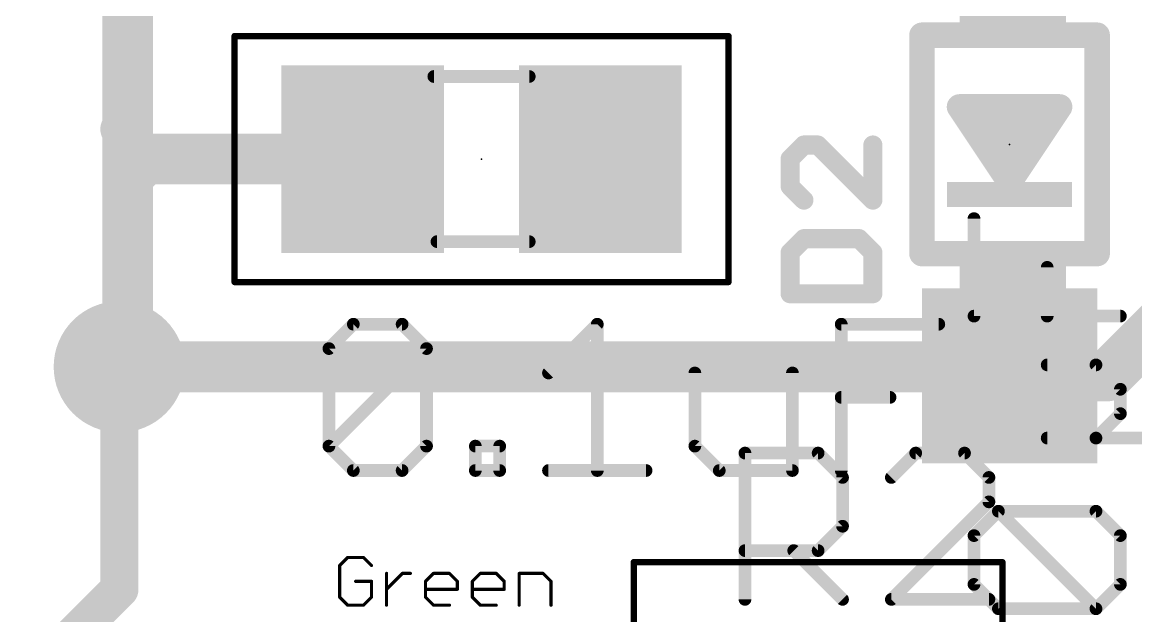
# Model space of a CAD drawing. Extents: x -14.3 to 43.3, y 12 to 70.9.
# Drawn here: x 11.67 to 20.57, y 50.33 to 55.08 of the extents above; entities that cross this region are included whole.
import ezdxf

# ---------------------------------------------------------------- set-up
doc = ezdxf.new("R2010")
doc.units = 0
for name, color, linetype in [('1', 22, 'CONTINUOUS'), ('16', 175, 'CONTINUOUS'), ('18', 82, 'CONTINUOUS'), ('21', 253, 'CONTINUOUS'), ('23', 7, 'CONTINUOUS'), ('25', 253, 'CONTINUOUS'), ('27', 253, 'CONTINUOUS'), ('39', 22, 'CONTINUOUS'), ('51', 253, 'CONTINUOUS')]:
    doc.layers.add(name, color=color, linetype=linetype)

# ---------------------------------------------------------------- blocks, each defined once
blk = doc.blocks.new('RECT')
blk.add_solid([(-0.5, -0.5), (0.5, -0.5), (-0.5, 0.5), (0.5, 0.5)])
blk = doc.blocks.new('ROUNDV')
at = {"const_width": 0.5}
blk.add_lwpolyline([(0, -0.25, 1), (0, 0.25, 1), (0, -0.25)], format="xyb", dxfattribs=at)

msp = doc.modelspace()

# ---------------------------------------------------------------- linework, layer by layer
at = {"layer": '1'}
for points, const_width in [([(12.512, 55.626), (12.512, 54.29)], 0.4064), ([(12.512, 53.8481), (12.512, 54.29)], 0.4064), ([(12.446, 54.224), (12.512, 54.29)], 0.3048), ([(12.6486, 53.9847), (12.512, 53.8481)], 0.4064), ([(14.3894, 53.9847), (12.6486, 53.9847)], 0.4064), ([(12.512, 53.8481), (12.512, 52.39)], 0.4064), ([(20.3414, 52.252), (20.8246, 52.7352)], 0.4064), ([(12.512, 52.39), (12.446, 52.324)], 0.4064), ([(12.446, 52.324), (19.486, 52.324)], 0.4064), ([(19.486, 52.324), (19.558, 52.252)], 0.4064), ([(19.558, 52.252), (20.3414, 52.252)], 0.4064)]:
    msp.add_lwpolyline(points, dxfattribs=dict(at, const_width=const_width))
for points, const_width in [([(12.6136, 54.29, 1), (12.4104, 54.29)], 0.2032), ([(12.3921, 54.2779, 1), (12.4999, 54.1701)], 0.1524), ([(12.4104, 54.29, 1), (12.6136, 54.29)], 0.2032), ([(12.5659, 54.2361, 1), (12.4581, 54.3439)], 0.1524), ([(12.6486, 54.0863, 1), (12.6486, 53.8831)], 0.2032), ([(12.7204, 53.9129, 1), (12.5767, 54.0565)], 0.2032), ([(14.3894, 53.8831, 1), (14.3894, 54.0863)], 0.2032), ([(12.6136, 53.8481, 1), (12.4104, 53.8481)], 0.2032), ([(12.4402, 53.92, 1), (12.5838, 53.7763)], 0.2032), ([(12.4104, 53.8481, 1), (12.6136, 53.8481)], 0.2032), ([(12.5838, 52.3182, 1), (12.4402, 52.4618)], 0.2032), ([(12.446, 52.4256, 1), (12.446, 52.2224)], 0.2032), ([(12.3742, 52.3958, 1), (12.5178, 52.2522)], 0.2032), ([(12.4104, 52.39, 1), (12.6136, 52.39)], 0.2032), ([(19.5578, 52.3958, 1), (19.4142, 52.2522)], 0.2032), ([(19.486, 52.2224, 1), (19.486, 52.4256)], 0.2032), ([(19.558, 52.3536, 1), (19.558, 52.1504)], 0.2032), ([(19.4862, 52.1802, 1), (19.6298, 52.3238)], 0.2032), ([(20.2696, 52.3238, 1), (20.4133, 52.1802)], 0.2032), ([(20.3414, 52.1504, 1), (20.3414, 52.3536)], 0.2032)]:
    msp.add_lwpolyline(points, format="xyb", dxfattribs=dict(at, const_width=const_width))
at = {"layer": '16', "const_width": 0.3048}
for points in [[(12.446, 50.546), (12.446, 52.324)], [(8.382, 46.482), (12.446, 50.546)]]:
    msp.add_lwpolyline(points, dxfattribs=at)
at = {"layer": '16', "const_width": 0.1524}
for points in [[(12.5222, 52.324, 1), (12.3698, 52.324)], [(12.3698, 50.546, 1), (12.5222, 50.546)], [(12.4999, 50.4921, 1), (12.3921, 50.5999)]]:
    msp.add_lwpolyline(points, format="xyb", dxfattribs=at)
at = {"layer": '21', "const_width": 0.2032}
for points in [[(18.858, 53.229), (18.858, 54.975)], [(20.258, 54.975), (20.258, 53.229)], [(19.558, 53.802), (19.158, 54.402)], [(19.158, 54.402), (19.958, 54.402)], [(19.958, 54.402), (19.558, 53.802)], [(19.558, 54.002), (19.358, 54.302)], [(19.358, 54.302), (19.758, 54.302)], [(19.758, 54.302), (19.558, 54.002)], [(19.558, 54.002), (19.558, 54.302)]]:
    msp.add_lwpolyline(points, dxfattribs=at)
at = {"layer": '21', "const_width": 0.1016}
for points in [[(18.9088, 54.975, 1), (18.8072, 54.975)], [(20.3088, 54.975, 1), (20.2072, 54.975)], [(19.2003, 54.4302, 1), (19.1157, 54.3738)], [(19.158, 54.4528, 1), (19.158, 54.3512)], [(20.0003, 54.3738, 1), (19.9157, 54.4302)], [(19.958, 54.3512, 1), (19.958, 54.4528)], [(19.4003, 54.3302, 1), (19.3157, 54.2738)], [(19.358, 54.3528, 1), (19.358, 54.2512)], [(19.6088, 54.302, 1), (19.5072, 54.302)], [(19.8003, 54.2738, 1), (19.7157, 54.3302)], [(19.758, 54.2512, 1), (19.758, 54.3528)], [(19.5157, 54.0302, 1), (19.6003, 53.9738)], [(19.5072, 54.002, 1), (19.6088, 54.002)], [(19.5157, 53.9738, 1), (19.6003, 54.0302)], [(19.5157, 53.8302, 1), (19.6003, 53.7738)], [(19.5157, 53.7738, 1), (19.6003, 53.8302)], [(18.8072, 53.229, 1), (18.9088, 53.229)], [(20.2072, 53.229, 1), (20.3088, 53.229)]]:
    msp.add_lwpolyline(points, format="xyb", dxfattribs=at)
at = {"layer": '23'}
for p in [(19.558, 54.102), (15.3394, 53.9847)]:
    msp.add_point(p, dxfattribs=at)
at = {"layer": '25'}
for points, const_width in [([(17.915, 54.0973), (17.8048, 53.9871)], 0.1524), ([(18.0252, 54.0973), (17.915, 54.0973)], 0.1524), ([(18.4658, 53.6566), (18.0252, 54.0973)], 0.1524), ([(18.4658, 54.0973), (18.4658, 53.6566)], 0.1524), ([(17.8048, 53.9871), (17.8048, 53.7668)], 0.1524), ([(17.8048, 53.7668), (17.915, 53.6566)], 0.1524), ([(17.915, 53.3488), (17.8048, 53.2387)], 0.1524), ([(18.3556, 53.3488), (17.915, 53.3488)], 0.1524), ([(18.4658, 53.2387), (18.3556, 53.3488)], 0.1524), ([(17.8048, 53.2387), (17.8048, 52.9082)], 0.1524), ([(18.4658, 52.9082), (18.4658, 53.2387)], 0.1524), ([(17.8048, 52.9082), (18.4658, 52.9082)], 0.1524), ([(17.444, 50.4655), (17.444, 51.6348)], 0.1016), ([(17.444, 51.6348), (18.0286, 51.6348)], 0.1016), ([(18.0286, 51.6348), (18.2235, 51.4399)], 0.1016), ([(18.8082, 51.6348), (18.6133, 51.4399)], 0.1016), ([(19.198, 51.6348), (18.8082, 51.6348)], 0.1016), ([(19.3929, 51.4399), (19.198, 51.6348)], 0.1016), ([(18.2235, 51.4399), (18.2235, 51.0501)], 0.1016), ([(19.3929, 51.245), (19.3929, 51.4399)], 0.1016), ([(18.6133, 50.4655), (19.3929, 51.245)], 0.1016), ([(18.2235, 51.0501), (18.0286, 50.8552)], 0.1016), ([(18.0286, 50.8552), (17.444, 50.8552)], 0.1016), ([(17.8337, 50.8552), (18.2235, 50.4655)], 0.1016), ([(19.3929, 50.4655), (18.6133, 50.4655)], 0.1016)]:
    msp.add_lwpolyline(points, dxfattribs=dict(at, const_width=const_width))
for points, const_width in [([(17.915, 54.1354, 1), (17.915, 54.0592)], 0.0762), ([(17.9419, 54.0703, 1), (17.8881, 54.1242)], 0.0762), ([(18.0521, 54.1242, 1), (17.9982, 54.0703)], 0.0762), ([(18.0252, 54.0592, 1), (18.0252, 54.1354)], 0.0762), ([(18.5039, 54.0973, 1), (18.4277, 54.0973)], 0.0762), ([(17.8429, 53.9871, 1), (17.7667, 53.9871)], 0.0762), ([(17.7779, 54.014, 1), (17.8318, 53.9602)], 0.0762), ([(17.8318, 53.7937, 1), (17.7779, 53.7398)], 0.0762), ([(17.7667, 53.7668, 1), (17.8429, 53.7668)], 0.0762), ([(17.8881, 53.6297, 1), (17.9419, 53.6836)], 0.0762), ([(18.4277, 53.6566, 1), (18.5039, 53.6566)], 0.0762), ([(18.4389, 53.6297, 1), (18.4927, 53.6836)], 0.0762), ([(17.915, 53.3869, 1), (17.915, 53.3107)], 0.0762), ([(17.9419, 53.3219, 1), (17.8881, 53.3758)], 0.0762), ([(18.3826, 53.3758, 1), (18.3287, 53.3219)], 0.0762), ([(18.3556, 53.3107, 1), (18.3556, 53.3869)], 0.0762), ([(17.8429, 53.2387, 1), (17.7667, 53.2387)], 0.0762), ([(17.7779, 53.2656, 1), (17.8318, 53.2117)], 0.0762), ([(18.5039, 53.2387, 1), (18.4277, 53.2387)], 0.0762), ([(18.4389, 53.2117, 1), (18.4927, 53.2656)], 0.0762), ([(17.8048, 52.9463, 1), (17.8048, 52.8701)], 0.0762), ([(17.7667, 52.9082, 1), (17.8429, 52.9082)], 0.0762), ([(18.4277, 52.9082, 1), (18.5039, 52.9082)], 0.0762), ([(18.4658, 52.8701, 1), (18.4658, 52.9463)], 0.0762), ([(17.4694, 51.6348, 1), (17.4185, 51.6348)], 0.0508), ([(17.444, 51.6602, 1), (17.444, 51.6094)], 0.0508), ([(18.0466, 51.6528, 1), (18.0107, 51.6169)], 0.0508), ([(18.0286, 51.6094, 1), (18.0286, 51.6602)], 0.0508), ([(18.8082, 51.6602, 1), (18.8082, 51.6094)], 0.0508), ([(18.8262, 51.6169, 1), (18.7903, 51.6528)], 0.0508), ([(19.216, 51.6528, 1), (19.1801, 51.6169)], 0.0508), ([(19.198, 51.6094, 1), (19.198, 51.6602)], 0.0508), ([(18.2489, 51.4399, 1), (18.1981, 51.4399)], 0.0508), ([(18.2056, 51.422, 1), (18.2415, 51.4579)], 0.0508), ([(18.5954, 51.4579, 1), (18.6313, 51.422)], 0.0508), ([(19.4183, 51.4399, 1), (19.3675, 51.4399)], 0.0508), ([(19.375, 51.422, 1), (19.4109, 51.4579)], 0.0508), ([(19.3675, 51.245, 1), (19.4183, 51.245)], 0.0508), ([(19.4109, 51.2271, 1), (19.375, 51.263)], 0.0508), ([(18.1981, 51.0501, 1), (18.2489, 51.0501)], 0.0508), ([(18.2415, 51.0322, 1), (18.2056, 51.0681)], 0.0508), ([(17.444, 50.8806, 1), (17.444, 50.8298)], 0.0508), ([(17.8517, 50.8732, 1), (17.8158, 50.8373)], 0.0508), ([(18.0107, 50.8732, 1), (18.0466, 50.8373)], 0.0508), ([(18.0286, 50.8298, 1), (18.0286, 50.8806)], 0.0508), ([(17.4185, 50.4655, 1), (17.4694, 50.4655)], 0.0508), ([(18.2056, 50.4475, 1), (18.2415, 50.4834)], 0.0508), ([(18.6133, 50.4909, 1), (18.6133, 50.4401)], 0.0508), ([(18.5954, 50.4834, 1), (18.6313, 50.4475)], 0.0508), ([(19.3929, 50.4401, 1), (19.3929, 50.4909)], 0.0508)]:
    msp.add_lwpolyline(points, format="xyb", dxfattribs=dict(at, const_width=const_width))
at = {"layer": '27'}
for points, const_width in [([(19.2738, 52.7294), (19.2738, 53.509)], 0.1016), ([(19.8585, 52.7294), (19.8585, 53.1192)], 0.1016), ([(20.4432, 52.7294), (19.2738, 52.7294)], 0.1016), ([(14.1202, 52.47), (14.3151, 52.6649)], 0.1016), ([(14.3151, 52.6649), (14.7049, 52.6649)], 0.1016), ([(14.7049, 52.6649), (14.8998, 52.47)], 0.1016), ([(15.8743, 52.2751), (16.2641, 52.6649)], 0.1016), ([(16.2641, 52.6649), (16.2641, 51.4955)], 0.1016), ([(18.2131, 51.4955), (18.2131, 52.6649)], 0.1016), ([(18.2131, 52.6649), (18.9927, 52.6649)], 0.1016), ([(14.1202, 51.6904), (14.1202, 52.47)], 0.1016), ([(14.1202, 51.6904), (14.8998, 52.47)], 0.1016), ([(14.8998, 52.47), (14.8998, 51.6904)], 0.1016), ([(17.0437, 52.2751), (17.0437, 51.6904)], 0.1016), ([(17.8233, 51.4955), (17.8233, 52.2751)], 0.1016), ([(20.2483, 52.3396), (19.8585, 52.3396)], 0.1016), ([(20.4432, 52.1447), (20.2483, 52.3396)], 0.1016), ([(18.2131, 52.0802), (18.6029, 52.0802)], 0.1016), ([(20.4432, 51.9498), (20.4432, 52.1447)], 0.1016), ([(20.2483, 51.7549), (20.4432, 51.9498)], 0.1016), ([(19.8585, 51.7549), (20.2483, 51.7549)], 0.1016), ([(20.2483, 51.7549), (20.6381, 51.7549)], 0.1016), ([(14.3151, 51.4955), (14.1202, 51.6904)], 0.1016), ([(14.8998, 51.6904), (14.7049, 51.4955)], 0.1016), ([(15.2896, 51.4955), (15.2896, 51.6904)], 0.1016), ([(15.2896, 51.6904), (15.4845, 51.6904)], 0.1016), ([(15.4845, 51.6904), (15.4845, 51.4955)], 0.1016), ([(17.0437, 51.6904), (17.2386, 51.4955)], 0.1016), ([(14.7049, 51.4955), (14.3151, 51.4955)], 0.1016), ([(15.4845, 51.4955), (15.2896, 51.4955)], 0.1016), ([(15.8743, 51.4955), (16.6539, 51.4955)], 0.1016), ([(17.2386, 51.4955), (17.8233, 51.4955)], 0.1016), ([(19.2738, 50.9753), (19.4687, 51.1702)], 0.1016), ([(19.4687, 51.1702), (20.2483, 51.1702)], 0.1016), ([(20.2483, 50.3906), (19.4687, 51.1702)], 0.1016), ([(20.2483, 51.1702), (20.4432, 50.9753)], 0.1016), ([(19.2738, 50.5855), (19.2738, 50.9753)], 0.1016), ([(20.4432, 50.9753), (20.4432, 50.5855)], 0.1016), ([(14.2696, 50.8003), (14.206, 50.7368)], 0.0254), ([(14.3967, 50.8003), (14.2696, 50.8003)], 0.0254), ([(14.4602, 50.7368), (14.3967, 50.8003)], 0.0254), ([(14.206, 50.7368), (14.206, 50.4826)], 0.0254), ([(14.4602, 50.6097), (14.3331, 50.6097)], 0.0254), ([(14.4602, 50.4826), (14.4602, 50.6097)], 0.0254), ([(14.5802, 50.419), (14.5802, 50.6732)], 0.0254), ([(14.5802, 50.5461), (14.7073, 50.6732)], 0.0254), ([(14.7073, 50.6732), (14.7709, 50.6732)], 0.0254), ([(14.8921, 50.6097), (14.9556, 50.6732)], 0.0254), ([(14.8921, 50.4826), (14.8921, 50.6097)], 0.0254), ([(14.9556, 50.6732), (15.0827, 50.6732)], 0.0254), ([(15.0827, 50.6732), (15.1463, 50.6097)], 0.0254), ([(15.1463, 50.6097), (15.1463, 50.5461)], 0.0254), ([(15.2663, 50.6097), (15.3298, 50.6732)], 0.0254), ([(15.2663, 50.4826), (15.2663, 50.6097)], 0.0254), ([(15.3298, 50.6732), (15.4569, 50.6732)], 0.0254), ([(15.4569, 50.6732), (15.5205, 50.6097)], 0.0254), ([(15.5205, 50.6097), (15.5205, 50.5461)], 0.0254), ([(15.6405, 50.419), (15.6405, 50.6732)], 0.0254), ([(15.6405, 50.6732), (15.8312, 50.6732)], 0.0254), ([(15.8312, 50.6732), (15.8947, 50.6097)], 0.0254), ([(15.8947, 50.6097), (15.8947, 50.419)], 0.0254), ([(19.4687, 50.3906), (19.2738, 50.5855)], 0.1016), ([(20.4432, 50.5855), (20.2483, 50.3906)], 0.1016), ([(15.1463, 50.5461), (14.8921, 50.5461)], 0.0254), ([(15.5205, 50.5461), (15.2663, 50.5461)], 0.0254), ([(14.206, 50.4826), (14.2696, 50.419)], 0.0254), ([(14.3967, 50.419), (14.4602, 50.4826)], 0.0254), ([(14.9556, 50.419), (14.8921, 50.4826)], 0.0254), ([(15.3298, 50.419), (15.2663, 50.4826)], 0.0254), ([(20.2483, 50.3906), (19.4687, 50.3906)], 0.1016), ([(14.2696, 50.419), (14.3967, 50.419)], 0.0254), ([(15.0827, 50.419), (14.9556, 50.419)], 0.0254), ([(15.4569, 50.419), (15.3298, 50.419)], 0.0254)]:
    msp.add_lwpolyline(points, dxfattribs=dict(at, const_width=const_width))
for points, const_width in [([(19.2992, 53.509, 1), (19.2484, 53.509)], 0.0508), ([(19.8839, 53.1192, 1), (19.8331, 53.1192)], 0.0508), ([(19.2738, 52.7548, 1), (19.2738, 52.704)], 0.0508), ([(19.2484, 52.7294, 1), (19.2992, 52.7294)], 0.0508), ([(19.8331, 52.7294, 1), (19.8839, 52.7294)], 0.0508), ([(20.4432, 52.704, 1), (20.4432, 52.7548)], 0.0508), ([(14.3151, 52.6903, 1), (14.3151, 52.6395)], 0.0508), ([(14.333, 52.6469, 1), (14.2971, 52.6829)], 0.0508), ([(14.7228, 52.6829, 1), (14.6869, 52.6469)], 0.0508), ([(14.7049, 52.6395, 1), (14.7049, 52.6903)], 0.0508), ([(16.2895, 52.6649, 1), (16.2387, 52.6649)], 0.0508), ([(16.282, 52.6469, 1), (16.2461, 52.6829)], 0.0508), ([(18.2385, 52.6649, 1), (18.1877, 52.6649)], 0.0508), ([(18.2131, 52.6903, 1), (18.2131, 52.6395)], 0.0508), ([(18.9927, 52.6395, 1), (18.9927, 52.6903)], 0.0508), ([(14.1022, 52.488, 1), (14.1381, 52.452)], 0.0508), ([(14.1456, 52.47, 1), (14.0948, 52.47)], 0.0508), ([(14.9252, 52.47, 1), (14.8744, 52.47)], 0.0508), ([(14.9177, 52.452, 1), (14.8818, 52.488)], 0.0508), ([(14.8818, 52.452, 1), (14.9177, 52.488)], 0.0508), ([(15.8563, 52.2931, 1), (15.8922, 52.2571)], 0.0508), ([(17.0691, 52.2751, 1), (17.0183, 52.2751)], 0.0508), ([(17.8487, 52.2751, 1), (17.7979, 52.2751)], 0.0508), ([(19.8585, 52.365, 1), (19.8585, 52.3142)], 0.0508), ([(20.2663, 52.3576, 1), (20.2303, 52.3216)], 0.0508), ([(20.2483, 52.3142, 1), (20.2483, 52.365)], 0.0508), ([(18.2131, 52.1056, 1), (18.2131, 52.0548)], 0.0508), ([(18.6029, 52.0548, 1), (18.6029, 52.1056)], 0.0508), ([(20.4686, 52.1447, 1), (20.4178, 52.1447)], 0.0508), ([(20.4252, 52.1267, 1), (20.4612, 52.1627)], 0.0508), ([(20.4178, 51.9498, 1), (20.4686, 51.9498)], 0.0508), ([(20.4612, 51.9318, 1), (20.4252, 51.9678)], 0.0508), ([(19.8585, 51.7803, 1), (19.8585, 51.7295)], 0.0508), ([(20.2303, 51.7729, 1), (20.2663, 51.7369)], 0.0508), ([(20.2483, 51.7803, 1), (20.2483, 51.7295)], 0.0508), ([(20.2483, 51.7295, 1), (20.2483, 51.7803)], 0.0508), ([(14.1381, 51.7084, 1), (14.1022, 51.6724)], 0.0508), ([(14.1022, 51.7084, 1), (14.1381, 51.6724)], 0.0508), ([(14.0948, 51.6904, 1), (14.1456, 51.6904)], 0.0508), ([(14.8744, 51.6904, 1), (14.9252, 51.6904)], 0.0508), ([(14.9177, 51.6724, 1), (14.8818, 51.7084)], 0.0508), ([(15.315, 51.6904, 1), (15.2642, 51.6904)], 0.0508), ([(15.2896, 51.7158, 1), (15.2896, 51.665)], 0.0508), ([(15.5099, 51.6904, 1), (15.4591, 51.6904)], 0.0508), ([(15.4845, 51.665, 1), (15.4845, 51.7158)], 0.0508), ([(17.0616, 51.7084, 1), (17.0257, 51.6724)], 0.0508), ([(17.0183, 51.6904, 1), (17.0691, 51.6904)], 0.0508), ([(14.3151, 51.5209, 1), (14.3151, 51.4701)], 0.0508), ([(14.2971, 51.4775, 1), (14.333, 51.5135)], 0.0508), ([(14.6869, 51.5135, 1), (14.7228, 51.4775)], 0.0508), ([(14.7049, 51.4701, 1), (14.7049, 51.5209)], 0.0508), ([(15.2896, 51.5209, 1), (15.2896, 51.4701)], 0.0508), ([(15.2642, 51.4955, 1), (15.315, 51.4955)], 0.0508), ([(15.4591, 51.4955, 1), (15.5099, 51.4955)], 0.0508), ([(15.4845, 51.4701, 1), (15.4845, 51.5209)], 0.0508), ([(15.8743, 51.5209, 1), (15.8743, 51.4701)], 0.0508), ([(16.2387, 51.4955, 1), (16.2895, 51.4955)], 0.0508), ([(16.6539, 51.4701, 1), (16.6539, 51.5209)], 0.0508), ([(17.2386, 51.5209, 1), (17.2386, 51.4701)], 0.0508), ([(17.2206, 51.4775, 1), (17.2565, 51.5135)], 0.0508), ([(17.7979, 51.4955, 1), (17.8487, 51.4955)], 0.0508), ([(17.8233, 51.4701, 1), (17.8233, 51.5209)], 0.0508), ([(18.1877, 51.4955, 1), (18.2385, 51.4955)], 0.0508), ([(19.4867, 51.1882, 1), (19.4507, 51.1522)], 0.0508), ([(19.4687, 51.1956, 1), (19.4687, 51.1448)], 0.0508), ([(19.4867, 51.1522, 1), (19.4507, 51.1882)], 0.0508), ([(20.2663, 51.1882, 1), (20.2303, 51.1522)], 0.0508), ([(20.2483, 51.1448, 1), (20.2483, 51.1956)], 0.0508), ([(19.2558, 50.9933, 1), (19.2918, 50.9573)], 0.0508), ([(19.2992, 50.9753, 1), (19.2484, 50.9753)], 0.0508), ([(20.4686, 50.9753, 1), (20.4178, 50.9753)], 0.0508), ([(20.4252, 50.9573, 1), (20.4612, 50.9933)], 0.0508), ([(14.2696, 50.8067, 1), (14.2696, 50.794)], 0.0127), ([(14.2741, 50.7958, 1), (14.2651, 50.8048)], 0.0127), ([(14.4012, 50.8048, 1), (14.3922, 50.7958)], 0.0127), ([(14.3967, 50.794, 1), (14.3967, 50.8067)], 0.0127), ([(14.2015, 50.7413, 1), (14.2105, 50.7323)], 0.0127), ([(14.2124, 50.7368, 1), (14.1997, 50.7368)], 0.0127), ([(14.4558, 50.7323, 1), (14.4647, 50.7413)], 0.0127), ([(14.3331, 50.616, 1), (14.3331, 50.6033)], 0.0127), ([(14.4666, 50.6097, 1), (14.4539, 50.6097)], 0.0127), ([(14.4602, 50.6033, 1), (14.4602, 50.616)], 0.0127), ([(14.5866, 50.6732, 1), (14.5739, 50.6732)], 0.0127), ([(14.7073, 50.6796, 1), (14.7073, 50.6669)], 0.0127), ([(14.7118, 50.6687, 1), (14.7029, 50.6777)], 0.0127), ([(14.7709, 50.6669, 1), (14.7709, 50.6796)], 0.0127), ([(14.8984, 50.6097, 1), (14.8857, 50.6097)], 0.0127), ([(14.8876, 50.6142, 1), (14.8966, 50.6052)], 0.0127), ([(14.9556, 50.6796, 1), (14.9556, 50.6669)], 0.0127), ([(14.9601, 50.6687, 1), (14.9511, 50.6777)], 0.0127), ([(15.0872, 50.6777, 1), (15.0782, 50.6687)], 0.0127), ([(15.0827, 50.6669, 1), (15.0827, 50.6796)], 0.0127), ([(15.1526, 50.6097, 1), (15.1399, 50.6097)], 0.0127), ([(15.1418, 50.6052, 1), (15.1508, 50.6142)], 0.0127), ([(15.2726, 50.6097, 1), (15.2599, 50.6097)], 0.0127), ([(15.2618, 50.6142, 1), (15.2708, 50.6052)], 0.0127), ([(15.3298, 50.6796, 1), (15.3298, 50.6669)], 0.0127), ([(15.3343, 50.6687, 1), (15.3253, 50.6777)], 0.0127), ([(15.4614, 50.6777, 1), (15.4525, 50.6687)], 0.0127), ([(15.4569, 50.6669, 1), (15.4569, 50.6796)], 0.0127), ([(15.5268, 50.6097, 1), (15.5141, 50.6097)], 0.0127), ([(15.516, 50.6052, 1), (15.525, 50.6142)], 0.0127), ([(15.6468, 50.6732, 1), (15.6341, 50.6732)], 0.0127), ([(15.6405, 50.6796, 1), (15.6405, 50.6669)], 0.0127), ([(15.8356, 50.6777, 1), (15.8267, 50.6687)], 0.0127), ([(15.8312, 50.6669, 1), (15.8312, 50.6796)], 0.0127), ([(15.9011, 50.6097, 1), (15.8884, 50.6097)], 0.0127), ([(15.8902, 50.6052, 1), (15.8992, 50.6142)], 0.0127), ([(19.2918, 50.6035, 1), (19.2558, 50.5675)], 0.0508), ([(20.4612, 50.5675, 1), (20.4252, 50.6035)], 0.0508), ([(14.5757, 50.5506, 1), (14.5847, 50.5416)], 0.0127), ([(14.8921, 50.5525, 1), (14.8921, 50.5398)], 0.0127), ([(15.1399, 50.5461, 1), (15.1526, 50.5461)], 0.0127), ([(15.1463, 50.5398, 1), (15.1463, 50.5525)], 0.0127), ([(15.2663, 50.5525, 1), (15.2663, 50.5398)], 0.0127), ([(15.5141, 50.5461, 1), (15.5268, 50.5461)], 0.0127), ([(15.5205, 50.5398, 1), (15.5205, 50.5525)], 0.0127), ([(19.2484, 50.5855, 1), (19.2992, 50.5855)], 0.0508), ([(20.4178, 50.5855, 1), (20.4686, 50.5855)], 0.0508), ([(14.2105, 50.487, 1), (14.2015, 50.4781)], 0.0127), ([(14.1997, 50.4826, 1), (14.2124, 50.4826)], 0.0127), ([(14.4539, 50.4826, 1), (14.4666, 50.4826)], 0.0127), ([(14.4647, 50.4781, 1), (14.4558, 50.487)], 0.0127), ([(14.8966, 50.487, 1), (14.8876, 50.4781)], 0.0127), ([(14.8857, 50.4826, 1), (14.8984, 50.4826)], 0.0127), ([(15.2599, 50.4826, 1), (15.2726, 50.4826)], 0.0127), ([(15.2708, 50.487, 1), (15.2618, 50.4781)], 0.0127), ([(19.4687, 50.416, 1), (19.4687, 50.3652)], 0.0508), ([(20.2483, 50.3652, 1), (20.2483, 50.416)], 0.0508), ([(14.2696, 50.4254, 1), (14.2696, 50.4127)], 0.0127), ([(14.2651, 50.4145, 1), (14.2741, 50.4235)], 0.0127), ([(14.3922, 50.4235, 1), (14.4012, 50.4145)], 0.0127), ([(14.3967, 50.4127, 1), (14.3967, 50.4254)], 0.0127), ([(14.5739, 50.419, 1), (14.5866, 50.419)], 0.0127), ([(14.9556, 50.4254, 1), (14.9556, 50.4127)], 0.0127), ([(14.9511, 50.4145, 1), (14.9601, 50.4235)], 0.0127), ([(15.0827, 50.4127, 1), (15.0827, 50.4254)], 0.0127), ([(15.3298, 50.4254, 1), (15.3298, 50.4127)], 0.0127), ([(15.3253, 50.4145, 1), (15.3343, 50.4235)], 0.0127), ([(15.4569, 50.4127, 1), (15.4569, 50.4254)], 0.0127), ([(15.6341, 50.419, 1), (15.6468, 50.419)], 0.0127), ([(15.8884, 50.419, 1), (15.9011, 50.419)], 0.0127), ([(19.4507, 50.3726, 1), (19.4867, 50.4086)], 0.0508), ([(20.2303, 50.4086, 1), (20.2663, 50.3726)], 0.0508), ([(20.2303, 50.3726, 1), (20.2663, 50.4086)], 0.0508)]:
    msp.add_lwpolyline(points, format="xyb", dxfattribs=dict(at, const_width=const_width))
at = {"layer": '39', "const_width": 0.0508}
for points in [[(13.3664, 54.9677), (17.3124, 54.9677)], [(13.3664, 53.0017), (13.3664, 54.9677)], [(17.3124, 54.9677), (17.3124, 53.0017)], [(17.3124, 53.0017), (13.3664, 53.0017)], [(16.5552, 50.7627), (19.5012, 50.7627)], [(16.5552, 48.7966), (16.5552, 50.7627)], [(19.5012, 50.7627), (19.5012, 48.7966)]]:
    msp.add_lwpolyline(points, dxfattribs=at)
at = {"layer": '39', "const_width": 0.0254}
for points in [[(13.3664, 54.9804, 1), (13.3664, 54.955)], [(13.3791, 54.9677, 1), (13.3537, 54.9677)], [(17.3251, 54.9677, 1), (17.2997, 54.9677)], [(17.3124, 54.955, 1), (17.3124, 54.9804)], [(13.3664, 53.0144, 1), (13.3664, 52.989)], [(17.3124, 52.989, 1), (17.3124, 53.0144)], [(13.3537, 53.0017, 1), (13.3791, 53.0017)], [(17.2997, 53.0017, 1), (17.3251, 53.0017)], [(16.5552, 50.7754, 1), (16.5552, 50.7499)], [(16.5678, 50.7627, 1), (16.5425, 50.7627)], [(19.5139, 50.7627, 1), (19.4885, 50.7627)], [(19.5012, 50.7499, 1), (19.5012, 50.7754)]]:
    msp.add_lwpolyline(points, format="xyb", dxfattribs=at)
at = {"layer": '51'}
for points, const_width in [([(18.858, 54.975), (20.258, 54.975)], 0.2032), ([(14.9584, 54.6447), (15.7204, 54.6447)], 0.1016), ([(14.9834, 53.3247), (15.7204, 53.3247)], 0.1016), ([(20.258, 53.229), (18.858, 53.229)], 0.2032)]:
    msp.add_lwpolyline(points, dxfattribs=dict(at, const_width=const_width))
for points, const_width in [([(18.858, 55.0258, 1), (18.858, 54.9242)], 0.1016), ([(20.258, 54.9242, 1), (20.258, 55.0258)], 0.1016), ([(14.9584, 54.6701, 1), (14.9584, 54.6193)], 0.0508), ([(15.7204, 54.6193, 1), (15.7204, 54.6701)], 0.0508), ([(14.9834, 53.3501, 1), (14.9834, 53.2993)], 0.0508), ([(15.7204, 53.2993, 1), (15.7204, 53.3501)], 0.0508), ([(18.858, 53.2798, 1), (18.858, 53.1782)], 0.1016), ([(20.258, 53.1782, 1), (20.258, 53.2798)], 0.1016)]:
    msp.add_lwpolyline(points, format="xyb", dxfattribs=dict(at, const_width=const_width))

# ---------------------------------------------------------------- block references
at = {"layer": '1', "xscale": 1.3, "yscale": 1.5}
for p in [(14.3894, 53.9847), (16.2894, 53.9847)]:
    msp.add_blockref('RECT', p, dxfattribs=at)
at = {"layer": '1', "xscale": 1.4, "yscale": 1.4, "rotation": 180}
msp.add_blockref('RECT', (19.558, 52.252), dxfattribs=at)
at = {"layer": '18', "xscale": 1.05, "yscale": 1.05}
msp.add_blockref('ROUNDV', (12.446, 52.324), dxfattribs=at)
msp.add_blockref('ROUNDV', (12.446, 52.324), dxfattribs=at)
at = {"layer": '21', "xscale": 0.2, "rotation": 90}
msp.add_blockref('RECT', (19.558, 53.702), dxfattribs=at)
at = {"layer": '51', "xscale": 0.75, "yscale": 0.85, "rotation": 90}
for p in [(19.583, 55.45), (19.583, 52.754)]:
    msp.add_blockref('RECT', p, dxfattribs=at)
at = {"layer": '51', "xscale": 0.7501, "yscale": 1.4501}
for p in [(14.6222, 53.9858), (16.07, 53.9858)]:
    msp.add_blockref('RECT', p, dxfattribs=at)

doc.saveas('drawing.dxf')
